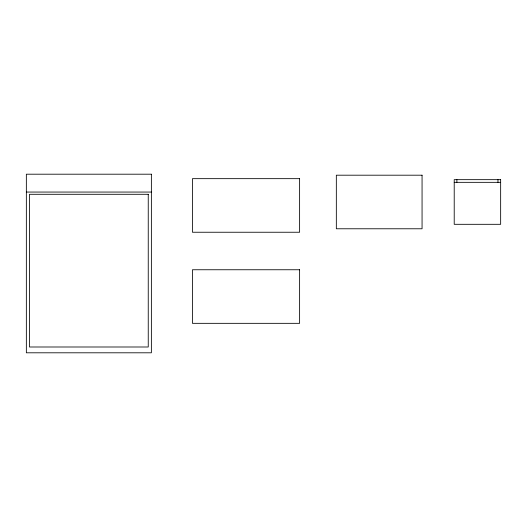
<?xml version="1.0" encoding="UTF-8"?>
<svg xmlns="http://www.w3.org/2000/svg" width="527" height="527" viewBox="0 0 527 527"><rect width="100%" height="100%" fill="white"/><g stroke="black" fill="none" stroke-linecap="round" stroke-linejoin="round"><path stroke-width="0.79" d="M454.215 182.335L500.65 182.335M26.35 192.059L151.374 192.059M497.969 179.661L497.969 182.335M456.889 179.661L456.889 182.335M151.374 174.2L26.35 174.2L26.35 352.8L151.374 352.8L151.374 174.2M422.061 175.195L336.331 175.195L336.331 228.777L422.061 228.777L422.061 175.195M299.613 178.66L192.454 178.66L192.454 232.242L299.613 232.242L299.613 178.66M500.65 179.661L454.215 179.661L454.215 224.311L500.65 224.311L500.65 179.661M148.245 194.292L29.472 194.292L29.472 346.997L148.245 346.997L148.245 194.292M299.613 269.752L192.454 269.752L192.454 323.334L299.613 323.334L299.613 269.752"/></g></svg>
